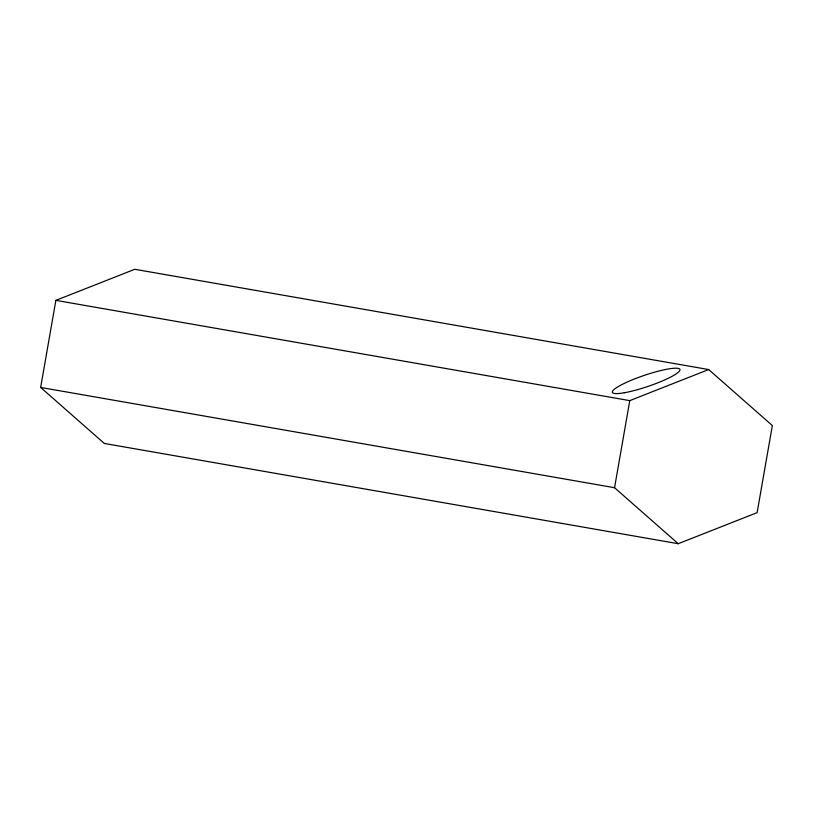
<?xml version="1.0" encoding="UTF-8"?>
<svg xmlns="http://www.w3.org/2000/svg" width="813" height="813" viewBox="0 0 813 813"><rect width="100%" height="100%" fill="white"/><g stroke="black" fill="none" stroke-linecap="round" stroke-linejoin="round"><path stroke-width="1.22" d="M40.65 387.445L55.873 300.363L134.775 269.286L708.672 369.549L772.35 425.555L757.127 512.637L678.225 543.714L104.328 443.451L40.65 387.445L614.557 487.709L678.225 543.714M614.557 487.709L629.78 400.626L708.672 369.549M55.873 300.363L629.78 400.626M624.293 392.76A35.701 5.823 -18.7 0 0 679.475 371.023A35.701 5.823 -18.7 0 0 634.668 378.888A35.701 5.823 -18.7 0 0 624.293 392.76"/></g></svg>
